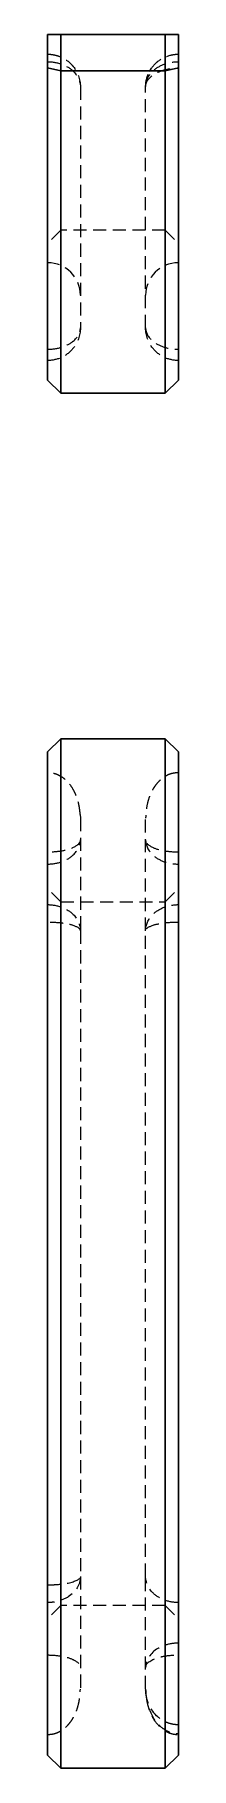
# Model space of a CAD drawing. Header units: millimetres. Extents: x 77 to 240, y 7 to 175.
# Drawn here: x 76.7 to 89.3, y 7 to 175.4 of the extents above.
import ezdxf

# ---------------------------------------------------------------- set-up
doc = ezdxf.new("R2010")
doc.units = ezdxf.units.MM
doc.linetypes.add('HIDDEN', pattern=[1.905, 1.27, -0.635])

msp = doc.modelspace()

# ---------------------------------------------------------------- linework, layer by layer
at = {"color": 7, "linetype": 'Continuous', "lineweight": 25}
for p, q in [((76.67, 175.41), (76.67, 172.18)), ((77.94, 175.41), (76.67, 175.41)), ((77.94, 171.9), (77.94, 175.41)), ((88.06, 175.41), (77.94, 175.41)), ((88.06, 175.41), (88.06, 171.9)), ((88.06, 175.41), (89.33, 175.41)), ((89.33, 172.18), (89.33, 175.41)), ((76.67, 172.18), (77.94, 171.9)), ((76.67, 172.18), (76.67, 142.96)), ((88.06, 171.9), (77.94, 171.9)), ((77.94, 142.42), (77.94, 171.9)), ((88.06, 171.9), (89.33, 172.18)), ((88.06, 171.9), (88.06, 142.42)), ((89.33, 142.96), (89.33, 172.18)), ((76.67, 142.96), (76.67, 141.86)), ((77.94, 140.59), (76.67, 141.86)), ((77.94, 140.59), (77.94, 142.42)), ((88.06, 142.42), (88.06, 140.59)), ((89.33, 141.86), (88.06, 140.59)), ((89.33, 141.86), (89.33, 142.96)), ((77.94, 140.59), (88.06, 140.59)), ((76.67, 105.73), (77.94, 107)), ((77.94, 93.25), (77.94, 107)), ((88.06, 107), (77.94, 107)), ((88.06, 107), (89.33, 105.73)), ((88.06, 107), (88.06, 93.25)), ((76.67, 105.73), (76.67, 92.11)), ((89.33, 92.11), (89.33, 105.73)), ((77.94, 90.39), (77.94, 93.25)), ((88.06, 93.25), (88.06, 90.39)), ((76.67, 92.11), (76.67, 90.39)), ((89.33, 90.39), (89.33, 92.11)), ((76.67, 90.39), (76.67, 23.61)), ((77.94, 23.61), (77.94, 90.39)), ((88.06, 90.39), (88.06, 23.61)), ((89.33, 23.61), (89.33, 90.39)), ((76.67, 23.61), (76.67, 21.89)), ((77.94, 20.75), (77.94, 23.61)), ((88.06, 23.61), (88.06, 20.75)), ((89.33, 21.89), (89.33, 23.61)), ((76.67, 21.89), (76.67, 8.27)), ((89.33, 8.27), (89.33, 21.89)), ((77.94, 7), (77.94, 20.75)), ((88.06, 20.75), (88.06, 7)), ((76.67, 8.27), (77.94, 7)), ((88.06, 7), (77.94, 7)), ((88.06, 7), (89.33, 8.27))]:
    msp.add_line(p, q, dxfattribs=at)
at = {"color": 7, "linetype": 'HIDDEN', "lineweight": 18}
for p, q in [((76.67, 173.51), (76.68, 173.51)), ((89.32, 173.51), (89.33, 173.51)), ((86.53, 171.82), (86.74, 172.15)), ((79.84, 170.35), (79.84, 146.92)), ((86.16, 146.92), (86.16, 170.35)), ((77.94, 156.42), (76.67, 155.15)), ((88.06, 156.42), (77.94, 156.42)), ((88.06, 156.42), (89.33, 155.15)), ((76.67, 153.25), (76.68, 153.25)), ((89.33, 153.25), (89.32, 153.25)), ((76.67, 143.76), (76.68, 143.76)), ((89.33, 143.76), (89.32, 143.76)), ((76.68, 103.71), (76.68, 103.71)), ((89.32, 103.71), (89.32, 103.71)), ((79.82, 99.64), (79.84, 99.3)), ((79.84, 99.3), (79.84, 88.37)), ((86.16, 88.37), (86.16, 99.3)), ((77.94, 91.18), (76.67, 92.44)), ((77.94, 91.18), (88.06, 91.18)), ((88.06, 91.18), (89.33, 92.44)), ((79.84, 88.37), (79.84, 25.63)), ((86.16, 25.63), (86.16, 88.37)), ((79.84, 25.63), (79.84, 14.7)), ((86.16, 14.7), (86.16, 25.63)), ((77.94, 22.82), (76.67, 21.56)), ((88.06, 22.82), (77.94, 22.82)), ((88.06, 22.82), (89.33, 21.56)), ((86.18, 14.36), (86.19, 14.27)), ((76.68, 10.29), (76.68, 10.29)), ((89.32, 10.29), (89.32, 10.29))]:
    msp.add_line(p, q, dxfattribs=at)
for centre, start, end in [((76.68, 150.09), 0, 90), ((89.32, 150.09), 90, 180)]:
    msp.add_arc(centre, 3.16, start, end, dxfattribs=at)
for points, knots in [([(76.68, 173.51), (76.91, 173.51), (77.39, 173.45), (78.28, 173.14), (79.42, 172.24), (79.84, 171.06), (79.84, 170.35)], [-1.570796, -1.570796, -1.570796, -1.570796, -1.346397, -1.121997, -0.673198, 0, 0, 0, 0]), ([(86.16, 170.35), (86.16, 170.82), (86.38, 171.77), (87.29, 172.9), (88.38, 173.43), (89.09, 173.51), (89.32, 173.51)], [0, 0, 0, 0, 0.448799, 0.897598, 1.346397, 1.570796, 1.570796, 1.570796, 1.570796]), ([(88.72, 173.45), (88.73, 173.45), (88.81, 173.48), (88.9, 173.48), (88.99, 173.48)], [0, 0, 0, 0, 0.039804, 1, 1, 1, 1]), ([(76.68, 172.78), (77.15, 172.78), (78.09, 172.61), (79.42, 171.8), (79.84, 170.89), (79.84, 170.35)], [-1.570796, -1.570796, -1.570796, -1.570796, -1.121997, -0.673198, 0, 0, 0, 0]), ([(78.91, 172.58), (78.98, 172.51), (79.06, 172.43), (79.13, 172.33), (79.14, 172.32)], [0, 0, 0, 0, 0.871522, 1, 1, 1, 1]), ([(86.16, 170.35), (86.16, 170.89), (86.58, 171.8), (87.91, 172.61), (88.85, 172.78), (89.32, 172.78)], [0, 0, 0, 0, 0.673198, 1.121997, 1.570796, 1.570796, 1.570796, 1.570796]), ([(86.16, 170.35), (86.16, 170.89), (86.73, 171.56), (87.94, 171.99), (88.61, 172.13), (89.09, 172.16), (89.32, 172.16)], [0, 0, 0, 0, 0.897598, 1.121997, 1.346397, 1.570796, 1.570796, 1.570796, 1.570796]), ([(87.09, 172.58), (87.14, 172.63), (87.21, 172.7), (87.28, 172.76), (87.3, 172.77)], [0, 0, 0, 0, 0.762127, 1, 1, 1, 1]), ([(76.68, 144.85), (77.15, 144.85), (78.09, 145), (79.42, 145.69), (79.84, 146.45), (79.84, 146.92)], [-1.570796, -1.570796, -1.570796, -1.570796, -1.121997, -0.673198, 0, 0, 0, 0]), ([(79.84, 146.92), (79.84, 146.21), (79.42, 145.03), (78.09, 143.97), (77.15, 143.76), (76.68, 143.76)], [-1.570796, -1.570796, -1.570796, -1.570796, -0.897598, -0.448799, 0, 0, 0, 0]), ([(86.16, 146.92), (86.16, 146.45), (86.58, 145.69), (87.91, 145), (88.85, 144.85), (89.32, 144.85)], [0, 0, 0, 0, 0.673198, 1.121997, 1.570796, 1.570796, 1.570796, 1.570796]), ([(89.32, 143.76), (88.85, 143.76), (87.91, 143.97), (86.58, 145.03), (86.16, 146.21), (86.16, 146.92)], [0, 0, 0, 0, 0.448799, 0.897598, 1.570796, 1.570796, 1.570796, 1.570796]), ([(79.82, 99.64), (79.81, 99.82), (79.78, 100.17), (79.67, 100.77), (79.5, 101.35), (79.25, 101.92), (78.89, 102.52), (78.46, 102.99), (78.02, 103.32), (77.62, 103.53), (77.17, 103.68), (76.84, 103.7), (76.68, 103.72)], [0, 0, 0, 0, 0.101496, 0.207396, 0.314453, 0.428031, 0.553991, 0.690262, 0.762573, 0.837953, 0.917038, 1, 1, 1, 1]), ([(89.32, 103.72), (89.12, 103.7), (88.72, 103.67), (88.21, 103.46), (87.81, 103.21), (87.48, 102.92), (87.21, 102.62), (86.98, 102.31), (86.76, 101.94), (86.55, 101.47), (86.35, 100.86), (86.2, 100.11), (86.18, 99.59), (86.16, 99.3)], [0, 0, 0, 0, 0.096467, 0.181815, 0.256706, 0.321997, 0.393416, 0.453394, 0.515189, 0.611975, 0.71688, 0.84586, 1, 1, 1, 1]), ([(76.68, 94.84), (77.15, 94.84), (78.09, 95), (79.42, 95.79), (79.84, 96.66), (79.84, 97.19)], [-1.570796, -1.570796, -1.570796, -1.570796, -1.121997, -0.673198, 0, 0, 0, 0]), ([(79.84, 97.19), (79.84, 96.92), (79.42, 96.47), (78.09, 96.07), (77.15, 95.99), (76.68, 95.99)], [-1.570796, -1.570796, -1.570796, -1.570796, -0.897598, -0.448799, 0, 0, 0, 0]), ([(86.16, 97.19), (86.16, 96.66), (86.58, 95.79), (87.91, 95), (88.85, 94.84), (89.32, 94.84)], [0, 0, 0, 0, 0.673198, 1.121997, 1.570796, 1.570796, 1.570796, 1.570796]), ([(89.32, 95.99), (88.85, 95.99), (87.91, 96.07), (86.58, 96.47), (86.16, 96.92), (86.16, 97.19)], [0, 0, 0, 0, 0.448799, 0.897598, 1.570796, 1.570796, 1.570796, 1.570796]), ([(76.68, 90.9), (77.15, 90.9), (78.09, 90.72), (79.42, 89.88), (79.84, 88.94), (79.84, 88.37)], [-1.570796, -1.570796, -1.570796, -1.570796, -1.121997, -0.673198, 0, 0, 0, 0]), ([(86.16, 88.37), (86.16, 88.94), (86.58, 89.88), (87.91, 90.72), (88.85, 90.9), (89.32, 90.9)], [0, 0, 0, 0, 0.673198, 1.121997, 1.570796, 1.570796, 1.570796, 1.570796]), ([(79.84, 88.37), (79.84, 88.55), (79.42, 88.85), (78.09, 89.12), (77.15, 89.18), (76.68, 89.18)], [-1.570796, -1.570796, -1.570796, -1.570796, -0.897598, -0.448799, 0, 0, 0, 0]), ([(89.32, 89.18), (88.85, 89.18), (87.91, 89.12), (86.58, 88.85), (86.16, 88.55), (86.16, 88.37)], [0, 0, 0, 0, 0.448799, 0.897598, 1.570796, 1.570796, 1.570796, 1.570796]), ([(76.68, 24.82), (76.91, 24.82), (77.62, 24.85), (79.16, 25.03), (79.84, 25.39), (79.84, 25.63)], [-1.570796, -1.570796, -1.570796, -1.570796, -1.346397, -0.897598, 0, 0, 0, 0]), ([(79.84, 25.63), (79.84, 24.87), (79.16, 23.75), (77.62, 23.17), (76.91, 23.1), (76.68, 23.1)], [-1.570796, -1.570796, -1.570796, -1.570796, -0.673198, -0.224399, 0, 0, 0, 0]), ([(89.32, 23.1), (88.85, 23.1), (87.91, 23.28), (86.58, 24.12), (86.16, 25.06), (86.16, 25.63)], [0, 0, 0, 0, 0.448799, 0.897598, 1.570796, 1.570796, 1.570796, 1.570796]), ([(89.32, 19.16), (88.85, 19.16), (88.15, 19.04), (86.73, 18.38), (86.16, 17.51), (86.16, 16.81)], [0, 0, 0, 0, 0.448799, 0.673198, 1.570796, 1.570796, 1.570796, 1.570796]), ([(76.68, 18.01), (77.15, 18.01), (78.09, 17.93), (79.42, 17.53), (79.84, 17.08), (79.84, 16.81)], [-1.570796, -1.570796, -1.570796, -1.570796, -1.121997, -0.673198, 0, 0, 0, 0]), ([(86.16, 16.81), (86.16, 17.17), (86.73, 17.62), (88.15, 17.95), (88.85, 18.01), (89.32, 18.01)], [0, 0, 0, 0, 0.897598, 1.121997, 1.570796, 1.570796, 1.570796, 1.570796]), ([(76.68, 10.28), (76.88, 10.3), (77.28, 10.33), (77.79, 10.54), (78.19, 10.79), (78.52, 11.08), (78.79, 11.38), (79.02, 11.69), (79.24, 12.06), (79.45, 12.53), (79.65, 13.14), (79.8, 13.89), (79.82, 14.41), (79.84, 14.7)], [0, 0, 0, 0, 0.096326, 0.181826, 0.257076, 0.322306, 0.393419, 0.45327, 0.515115, 0.612215, 0.717351, 0.846156, 1, 1, 1, 1]), ([(86.16, 14.7), (86.16, 13.4), (86.73, 11.8), (87.94, 10.77), (88.61, 10.44), (89.09, 10.37), (89.32, 10.37)], [0, 0, 0, 0, 0.897598, 1.121997, 1.346397, 1.570796, 1.570796, 1.570796, 1.570796]), ([(89.32, 11.23), (89.09, 11.23), (88.61, 11.29), (87.94, 11.55), (86.73, 12.38), (86.16, 13.66), (86.16, 14.7)], [0, 0, 0, 0, 0.224399, 0.448799, 0.673198, 1.570796, 1.570796, 1.570796, 1.570796]), ([(86.23, 13.89), (86.23, 13.87), (86.25, 13.66), (86.33, 13.24), (86.5, 12.66), (86.75, 12.08), (87.11, 11.48), (87.54, 11.01), (87.98, 10.67), (88.38, 10.46), (88.83, 10.31), (89.16, 10.29), (89.32, 10.28)], [0, 0, 0, 0, 0.012955, 0.129025, 0.246523, 0.371385, 0.510057, 0.659772, 0.739191, 0.822055, 0.908924, 1, 1, 1, 1])]:
    msp.add_open_spline(points, degree=3, knots=knots, dxfattribs=at)

doc.saveas('drawing.dxf')
